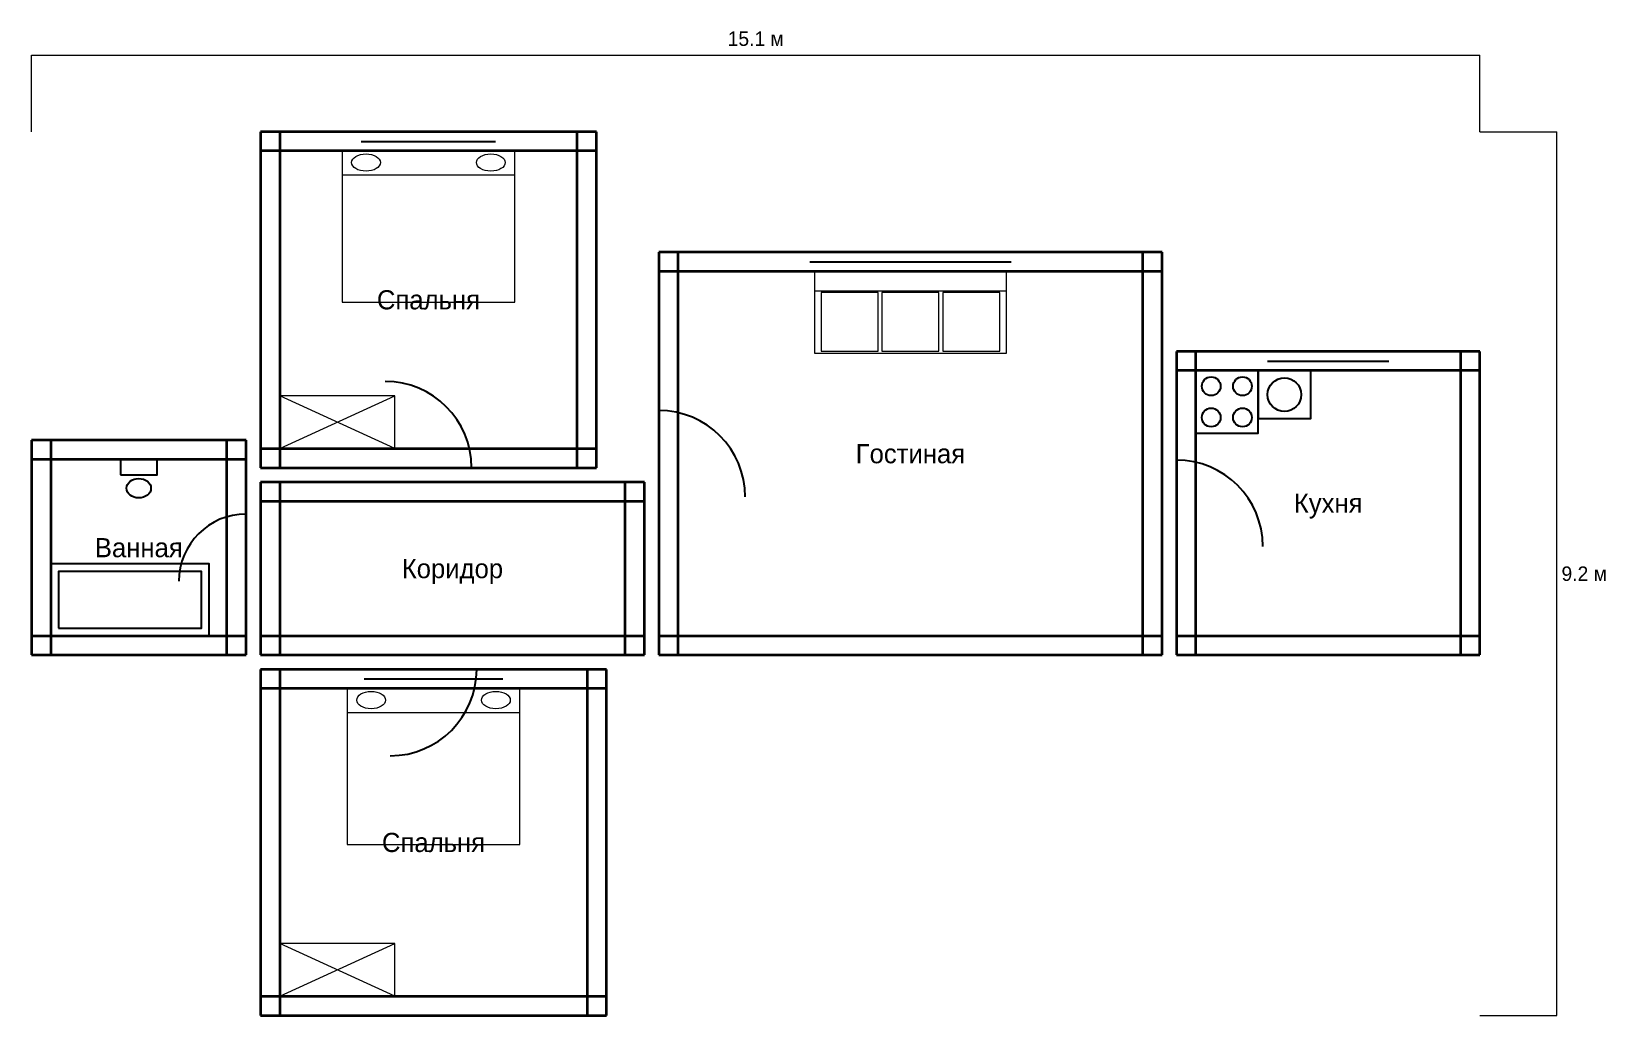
# Model space of a CAD drawing. Header units: metres. Extents: x 0 to 1640, y 0 to 1025.
import ezdxf
from ezdxf.enums import TextEntityAlignment as Align

# ---------------------------------------------------------------- set-up
doc = ezdxf.new("R2010")
doc.units = ezdxf.units.M
for name, color, linetype, lineweight in [('Двери', 7, 'Continuous', 25), ('Мебель', 7, 'Continuous', 18), ('Окна', 7, 'Continuous', 25), ('Размеры', 1, 'Continuous', 13), ('Стены', 7, 'Continuous', 35), ('Текст', 7, 'Continuous', 13)]:
    doc.layers.add(name, color=color, linetype=linetype, lineweight=lineweight)

msp = doc.modelspace()

# ---------------------------------------------------------------- linework, layer by layer
at = {"layer": 'Двери'}
for p, q in [((653.6, 540.3), (653.6, 630.3)), ((1193, 488.7), (1193, 578.7)), ((368.6, 570.6), (458.6, 570.6)), ((223.6, 452.4), (223.6, 522.4)), ((373.9, 360.6), (463.9, 360.6))]:
    msp.add_line(p, q, dxfattribs=at)
for centre, radius, start, end in [((368.6, 570.6), 90, 0, 90), ((653.6, 540.3), 90, 0, 90), ((1193, 488.7), 90, 0, 90), ((223.6, 452.4), 70, 90, 180), ((373.9, 360.6), 90, 270, 360)]:
    msp.add_arc(centre, radius, start, end, dxfattribs=at)
at = {"layer": 'Мебель'}
for p, q in [((323.6, 875.6), (503.6, 875.6)), ((815.8, 755.1), (1015.8, 755.1)), ((258.6, 590.6), (378.6, 645.6)), ((378.6, 590.6), (258.6, 645.6)), ((328.9, 315.6), (508.9, 315.6)), ((258.6, 20), (378.6, 75)), ((378.6, 20), (258.6, 75))]:
    msp.add_line(p, q, dxfattribs=at)
for points in [[(323.6, 743.1), (503.6, 743.1), (503.6, 900.6), (323.6, 900.6), (323.6, 743.1)], [(815.8, 690.1), (1015.8, 690.1), (1015.8, 775.1), (815.8, 775.1), (815.8, 690.1)], [(822.8, 692.1), (882.1, 692.1), (882.1, 753.1), (822.8, 753.1), (822.8, 692.1)], [(886.1, 692.1), (945.5, 692.1), (945.5, 753.1), (886.1, 753.1), (886.1, 692.1)], [(949.5, 692.1), (1008.8, 692.1), (1008.8, 753.1), (949.5, 753.1), (949.5, 692.1)], [(258.6, 590.6), (378.6, 590.6), (378.6, 645.6), (258.6, 645.6), (258.6, 590.6)], [(328.9, 178.3), (508.9, 178.3), (508.9, 340.6), (328.9, 340.6), (328.9, 178.3)], [(258.6, 20), (378.6, 20), (378.6, 75), (258.6, 75), (258.6, 20)]]:
    msp.add_lwpolyline(points, dxfattribs=at)
for centre in [(348.6, 888.6), (478.6, 888.6), (353.9, 328.6), (483.9, 328.6)]:
    msp.add_ellipse(centre, major_axis=(15, 0), ratio=0.6, dxfattribs=at)
at = {"layer": 'Окна'}
for p, q in [((343.6, 920.6), (483.6, 920.6)), ((343.6, 910.6), (483.6, 910.6)), ((343.6, 900.6), (483.6, 900.6)), ((810.9, 795.1), (1020.7, 795.1)), ((810.9, 785.1), (1020.7, 785.1)), ((810.9, 775.1), (1020.7, 775.1)), ((1287.9, 691.8), (1414.3, 691.8)), ((1287.9, 681.8), (1414.3, 681.8)), ((1287.9, 671.8), (1414.3, 671.8)), ((346.8, 360.6), (491, 360.6)), ((346.8, 350.6), (491, 350.6)), ((346.8, 340.6), (491, 340.6))]:
    msp.add_line(p, q, dxfattribs=at)
at = {"layer": 'Размеры', "color": 1}
for p, q in [((0, 1000.6), (1509.2, 1000.6)), ((0, 920.6), (0, 1000.6)), ((1509.2, 920.6), (1509.2, 1000.6)), ((1509.2, 920.6), (1589.2, 920.6)), ((1589.2, 0), (1589.2, 920.6)), ((1509.2, 0), (1589.2, 0))]:
    msp.add_line(p, q, dxfattribs=at)
at = {"layer": 'Сантехника'}
for points in [[(1213, 606.8), (1278, 606.8), (1278, 671.8), (1213, 671.8), (1213, 606.8)], [(1278, 621.8), (1333, 621.8), (1333, 671.8), (1278, 671.8), (1278, 621.8)], [(92.8, 563.1), (130.8, 563.1), (130.8, 579.2), (92.8, 579.2), (92.8, 563.1)], [(20, 395.6), (185, 395.6), (185, 470.6), (20, 470.6), (20, 395.6)], [(28, 403.6), (177, 403.6), (177, 462.6), (28, 462.6), (28, 403.6)]]:
    msp.add_lwpolyline(points, dxfattribs=at)
for centre, radius in [((1229.2, 655.5), 9.75), ((1261.8, 655.5), 9.75), ((1305.5, 646.8), 17.5), ((1229.2, 623), 9.75), ((1261.8, 623), 9.75)]:
    msp.add_circle(centre, radius, dxfattribs=at)
msp.add_ellipse((111.8, 549.3), major_axis=(12.7, 0), ratio=0.8, dxfattribs=at)
at = {"layer": 'Стены'}
for p, q in [((588.6, 920.6), (238.6, 920.6)), ((238.6, 920.6), (238.6, 570.6)), ((258.6, 920.6), (258.6, 570.6)), ((568.6, 570.6), (568.6, 920.6)), ((588.6, 570.6), (588.6, 920.6)), ((588.6, 900.6), (238.6, 900.6)), ((1178, 795.1), (653.6, 795.1)), ((653.6, 795.1), (653.6, 375.6)), ((673.6, 795.1), (673.6, 375.6)), ((1158, 375.6), (1158, 795.1)), ((1178, 375.6), (1178, 795.1)), ((1178, 775.1), (653.6, 775.1)), ((1509.2, 691.8), (1193, 691.8)), ((1193, 691.8), (1193, 375.6)), ((1213, 691.8), (1213, 375.6)), ((1489.2, 375.6), (1489.2, 691.8)), ((1509.2, 375.6), (1509.2, 691.8)), ((1509.2, 671.8), (1193, 671.8)), ((223.6, 599.2), (0, 599.2)), ((0, 599.2), (0, 375.6)), ((20, 599.2), (20, 375.6)), ((203.6, 375.6), (203.6, 599.2)), ((223.6, 375.6), (223.6, 599.2)), ((238.6, 590.6), (588.6, 590.6)), ((223.6, 579.2), (0, 579.2)), ((238.6, 570.6), (588.6, 570.6)), ((638.6, 555.6), (238.6, 555.6)), ((238.6, 555.6), (238.6, 375.6)), ((258.6, 555.6), (258.6, 375.6)), ((618.6, 375.6), (618.6, 555.6)), ((638.6, 375.6), (638.6, 555.6)), ((638.6, 535.6), (238.6, 535.6)), ((0, 395.6), (223.6, 395.6)), ((238.6, 395.6), (638.6, 395.6)), ((653.6, 395.6), (1178, 395.6)), ((1193, 395.6), (1509.2, 395.6)), ((0, 375.6), (223.6, 375.6)), ((238.6, 375.6), (638.6, 375.6)), ((653.6, 375.6), (1178, 375.6)), ((1193, 375.6), (1509.2, 375.6)), ((599.2, 360.6), (238.6, 360.6)), ((238.6, 360.6), (238.6, 0)), ((258.6, 360.6), (258.6, 0)), ((579.2, 0), (579.2, 360.6)), ((599.2, 0), (599.2, 360.6)), ((599.2, 340.6), (238.6, 340.6)), ((238.6, 20), (599.2, 20)), ((238.6, 0), (599.2, 0))]:
    msp.add_line(p, q, dxfattribs=at)

# ---------------------------------------------------------------- texts
at = {"layer": 'Размеры', "color": 1}
msp.add_text('15.1 м', height=15, dxfattribs=at).set_placement((754.6, 1005.6), align=Align.BOTTOM_CENTER)
msp.add_text('9.2 м', height=15, dxfattribs=at).set_placement((1594.2, 460.3), align=Align.MIDDLE_LEFT)
at = {"layer": 'Текст'}
for s, p in [('Спальня', (413.6, 745.6)), ('Гостиная', (915.8, 585.3)), ('Кухня', (1351.1, 533.7)), ('Ванная', (111.8, 487.4)), ('Коридор', (438.6, 465.6)), ('Спальня', (418.9, 180.3))]:
    msp.add_text(s, height=20, dxfattribs=at).set_placement(p, align=Align.MIDDLE_CENTER)

doc.saveas('drawing.dxf')
